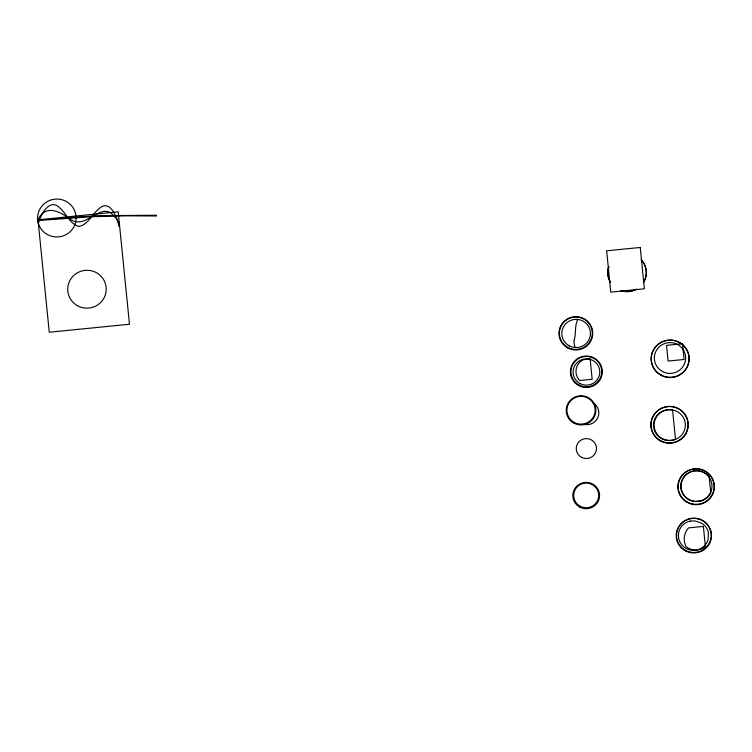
<?xml version="1.0" encoding="UTF-8"?>
<svg xmlns="http://www.w3.org/2000/svg" width="752" height="752" viewBox="0 0 752 752"><rect width="100%" height="100%" fill="white"/><g stroke="black" fill="none" stroke-linecap="round" stroke-linejoin="round"><path stroke-width="1.13" d="M574.368 339.744C576.239 332.957 574.396 325.889 577.865 319.252M38.38 223.607C40.495 214.828 49.811 197.09 60.019 208.163C66.608 213.906 70.039 224.218 79.101 226.502C88.219 224.434 92.054 214.32 98.869 208.802C109.811 198.246 117.35 217.591 118.891 226.145L118.562 222.329L116.118 218.259L111.164 213.145A10.406 10.237 -4.3 0 0 103.644 211.444M103.644 211.444C92.59 213.408 82.814 227.179 71.026 219.744C60.874 211.97 45.534 203.369 37.995 219.8L49.265 332.224L129.476 324.253L118.205 211.82L37.995 219.8L97.168 215.721L156.472 215.232L156.454 215.993L123.525 215.815L90.616 216.755L38.07 220.552M690.374 521.061L694.989 520.929L700.469 522.678A14.232 13.997 -4.3 0 1 708.403 532.35L708.111 539.588A15.322 15.078 -4.3 0 1 707.096 542.117A15.162 14.918 -4.3 0 1 686.717 548.744A15.162 14.918 -4.3 0 1 680.034 528.712A14.542 14.307 -4.3 0 1 690.374 521.051M574.979 346.813L574.876 346.493A14.523 14.288 -4.3 0 1 574.171 339.716M672.579 410.047L675.493 439.149A15.67 15.425 -4.3 0 1 653.554 426.61A15.67 15.425 -4.3 0 1 672.57 410M641.249 259.769A19.251 18.941 -4.3 0 1 643.515 282.367M635.506 289.586A19.251 18.941 -4.3 0 1 622.12 290.921M610.398 282.16A19.251 18.941 -4.3 0 1 608.829 266.499M641.277 259.901A19.27 18.96 -4.3 0 1 643.543 282.508M636.737 289.097A19.27 18.96 -4.3 0 1 620.804 290.686M610.398 282.301A19.27 18.96 -4.3 0 1 608.829 266.631M593.008 402.771A11.966 11.778 -4.3 0 1 583.843 424.297M640.234 247.464L606.638 250.801L610.774 292.143L644.37 288.796L640.234 247.464M682.496 343.758L666.535 345.347L668.105 361.054L684.066 359.465L682.496 343.758M590.141 358.977L583.27 359.663A13.357 13.141 -4.3 0 0 579.717 380.512L592.172 379.271L590.141 358.977M701.419 500.804L695.008 501.443A15.651 15.397 -4.3 0 1 683.089 478.582A15.651 15.397 -4.3 0 1 709.164 476.777L710.772 492.851A15.651 15.397 -4.3 0 1 701.419 500.804M703.374 526.428L688.484 527.904A17.146 16.864 -4.3 0 0 686.097 546.648A15.162 14.918 -4.3 0 0 705.404 546.695L703.374 526.428M660.632 441.048A18.706 18.405 -4.3 0 0 688.24 424.307A18.706 18.405 -4.3 0 0 659.758 409.182A18.706 18.405 -4.3 0 0 660.632 441.048M660.717 440.728A18.499 18.198 -4.3 0 0 688.024 424.175A18.499 18.198 -4.3 0 0 659.861 409.22A18.499 18.198 -4.3 0 0 660.717 440.728M661.093 375.314A19.026 18.715 -4.3 0 0 689.17 358.29A19.026 18.715 -4.3 0 0 660.209 342.912A19.026 18.715 -4.3 0 0 661.093 375.314M661.149 375.051A18.885 18.574 -4.3 0 0 689.02 358.159A18.885 18.574 -4.3 0 0 660.265 342.884A18.885 18.574 -4.3 0 0 661.149 375.051M47.367 234.521A19.251 18.941 -4.3 0 0 76.102 217.807A19.251 18.941 -4.3 0 0 47.085 201.705A19.251 18.941 -4.3 0 0 47.367 234.521M77.484 305.735A19.251 18.941 -4.3 0 0 106.22 289.022A19.251 18.941 -4.3 0 0 77.202 272.92A19.251 18.941 -4.3 0 0 77.484 305.735M580.234 506.256A12.521 12.323 -4.3 0 0 598.714 495.042A12.521 12.323 -4.3 0 0 579.651 484.918A12.521 12.323 -4.3 0 0 580.234 506.256M579.839 507.13A13.376 13.16 -4.3 0 0 599.579 495.154A13.376 13.16 -4.3 0 0 579.209 484.344A13.376 13.16 -4.3 0 0 579.839 507.13M688.945 499.685A15.651 15.397 -4.3 0 0 711.984 485.576A15.651 15.397 -4.3 0 0 688.099 473.027A15.651 15.397 -4.3 0 0 688.945 499.685M662.343 438.707A15.651 15.397 -4.3 0 0 685.373 424.598A15.651 15.397 -4.3 0 0 661.487 412.049A15.651 15.397 -4.3 0 0 662.343 438.707M662.606 371.601A15.651 15.397 -4.3 0 0 685.645 357.491A15.651 15.397 -4.3 0 0 661.751 344.942A15.651 15.397 -4.3 0 0 662.606 371.601M578.993 384.977A15.416 15.172 -4.3 0 0 601.75 371.178A15.416 15.172 -4.3 0 0 578.269 358.713A15.416 15.172 -4.3 0 0 578.993 384.977M578.739 385.597A15.971 15.707 -4.3 0 0 602.305 371.3A15.971 15.707 -4.3 0 0 577.997 358.394A15.971 15.707 -4.3 0 0 578.739 385.597M580.13 383.595A13.357 13.141 -4.3 0 0 599.795 371.554A13.357 13.141 -4.3 0 0 579.407 360.838A13.357 13.141 -4.3 0 0 580.13 383.595M567.788 347.997A16.911 16.638 -4.3 0 0 592.745 332.863A16.911 16.638 -4.3 0 0 566.999 319.196A16.911 16.638 -4.3 0 0 567.788 347.997M567.986 347.471A16.459 16.196 -4.3 0 0 592.285 332.741A16.459 16.196 -4.3 0 0 567.224 319.431A16.459 16.196 -4.3 0 0 567.986 347.471M569.367 345.892A14.326 14.091 -4.3 0 0 590.452 332.976A14.326 14.091 -4.3 0 0 568.587 321.489A14.326 14.091 -4.3 0 0 569.367 345.892M574.302 422.455A14.128 13.903 -4.3 0 0 595.152 409.802A14.128 13.903 -4.3 0 0 573.644 398.381A14.128 13.903 -4.3 0 0 574.302 422.455M573.983 423.179A14.805 14.57 -4.3 0 0 595.847 409.925A14.805 14.57 -4.3 0 0 573.297 397.949A14.805 14.57 -4.3 0 0 573.983 423.179M581.578 457.357A10.124 9.964 -4.3 0 0 596.486 448.23A10.124 9.964 -4.3 0 0 581.033 440.108A10.124 9.964 -4.3 0 0 581.578 457.357M685.608 550.408A17.305 17.023 -4.3 0 0 711.148 534.926A17.305 17.023 -4.3 0 0 684.799 520.929A17.305 17.023 -4.3 0 0 685.608 550.408M685.448 550.859A17.663 17.381 -4.3 0 0 711.514 535.048A17.663 17.381 -4.3 0 0 684.621 520.769A17.663 17.381 -4.3 0 0 685.448 550.859M687.441 502.543A18.255 17.963 -4.3 0 0 714.391 486.206A18.255 17.963 -4.3 0 0 686.595 471.438A18.255 17.963 -4.3 0 0 687.441 502.543M687.563 502.167A17.982 17.691 -4.3 0 0 714.109 486.074A17.982 17.691 -4.3 0 0 686.726 471.532A17.982 17.691 -4.3 0 0 687.563 502.167"/></g></svg>
